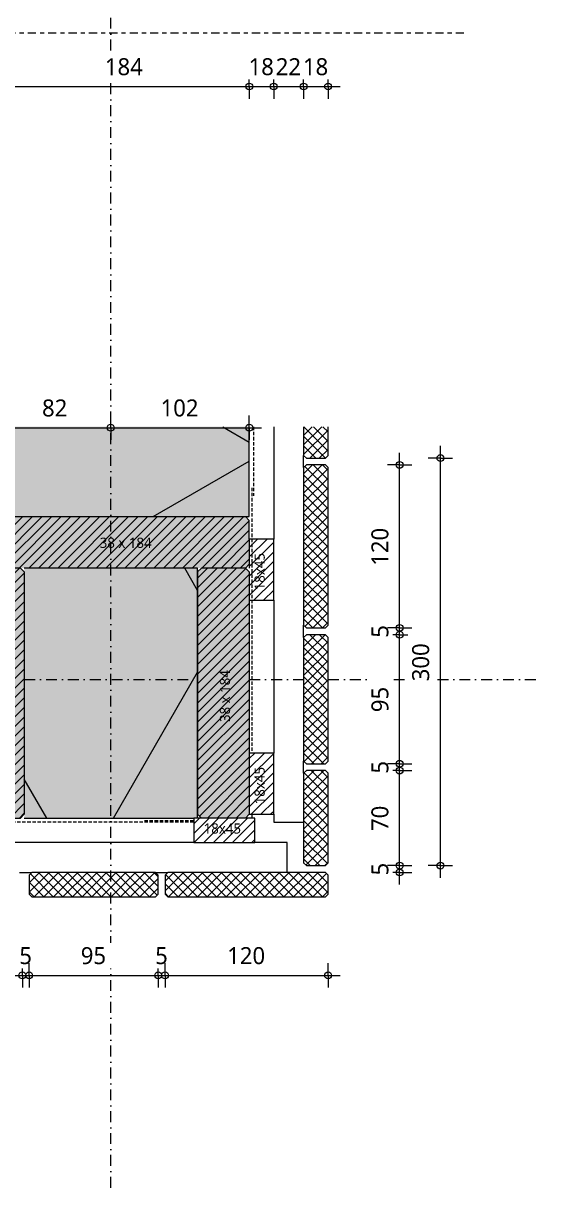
# Model space of a CAD drawing. Header units: millimetres. Extents: x 6732 to 10947, y 894 to 9086.
# Drawn here: x 8640 to 9020, y 2112 to 2969 of the extents above; entities that cross this region are included whole.
import ezdxf

# ---------------------------------------------------------------- set-up
doc = ezdxf.new("R2010")
doc.units = ezdxf.units.MM
for name, pattern in [('MV_center', [15, 6, -3, 3, -3]), ('MV_hidden', [3.75, 2.5, -1.25]), ('MV_stramien', [16, 8, -4, 0, -4])]:
    doc.linetypes.add(name, pattern=pattern)
for name, color, linetype, lineweight in [('A-ANNO-DIMS', 211, 'Continuous', 13), ('A-ANNO-DIMS-5', 211, 'Continuous', 13), ('A-ANNO-NOTE', 131, 'Continuous', 18), ('A-DETL', 90, 'Continuous', 13), ('A-DETL-GENF', 92, 'Continuous', 18), ('A-DETL-MEDM', 33, 'Continuous', 25), ('G-ANNO-TEXT', 231, 'Continuous', 13)]:
    doc.layers.add(name, color=color, linetype=linetype, lineweight=lineweight)
doc.styles.add('Segoe UI_1', font='segoeui.ttf', dxfattribs={"height": 7.5})
doc.styles.add('Segoe UI_2', font='segoeui.ttf', dxfattribs={"height": 12.5})
doc.dimstyles.new('2_5_mm_1', dxfattribs={"dimscale": 304.8, "dimtxt": 13.092049, "dimasz": 0.016404, "dimexe": 0.029528, "dimexo": 0.0625, "dimgap": 0.014764, "dimtad": 1, "dimdec": 0, "dimzin": 0, "dimdsep": 46, "dimtxsty": 'Segoe UI_2', "dimblk1": 'DOTBLANK', "dimblk2": 'DOTBLANK', "dimsah": 1, "dimcen": 0.09, "dimdle": 0.029528, "dimazin": 0, "dimtfac": 1, "dimtdec": 4, "dimtix": 1, "dimtmove": 0, "dimatfit": 3, "dimfxl": 0.029528, "dimfxlon": 1, "dimtvp": 1, "dimtfill": 1, "dimtolj": 1, "dimtzin": 0, "dimarcsym": 2})
pattern_1 = [(60, (-2126.39, 181.76), (-155.885, 90), []), (120, (-2126.39, 181.76), (-155.885, -90), [])]
pattern_2 = [(45, (0, 0), (-3.535534, 3.535534), [])]
pattern_3 = [(45, (0, 0), (-3.535534, 3.535534), []), (135, (0, 0), (-3.535534, -3.535534), [])]

# ---------------------------------------------------------------- blocks, each defined once
blk = doc.blocks.new('42 isolatie - Type 1-3776507-Details Strandbaak Patio Woning')
at = {"layer": 'A-DETL-GENF'}
h = blk.add_hatch(color=256, dxfattribs=at)
h.paths.add_polyline_path([(0.28, 184.8), (0.28, 0.8), (66.33, 0.8), (66.33, 184.8)])
h.paths.add_polyline_path([(573.21, 184.8), (573.21, 0.8), (599.4, 0.8), (599.4, 184.8)])
at = {"layer": 'A-DETL-GENF', "lineweight": 13}
h = blk.add_hatch(dxfattribs=at)
h.set_pattern_fill('FP_5', color=256, style=0, pattern_type=2)
h.set_pattern_definition(pattern_1)
h.paths.add_polyline_path([(0.28, 184.8), (0.28, 0.8), (66.33, 0.8), (66.33, 184.8)])
h.paths.add_polyline_path([(573.21, 184.8), (573.21, 0.8), (599.4, 0.8), (599.4, 184.8)])
at = {"layer": 'A-DETL-GENF'}
for p, q in [((66.33, 184.8), (0.28, 184.8)), ((0.28, 184.8), (0.28, 181.97)), ((0.28, 181.97), (0.28, 3.63)), ((599.4, 184.8), (573.21, 184.8)), ((599.4, 181.97), (599.4, 184.8)), ((599.4, 3.63), (599.4, 181.97)), ((0.28, 3.63), (0.28, 0.8)), ((0.28, 0.8), (66.33, 0.8)), ((0.28, 0.8), (66.33, 0.8)), ((573.21, 0.8), (595.9, 0.8)), ((573.21, 0.8), (595.9, 0.8)), ((599.4, 0.8), (599.4, 3.63))]:
    blk.add_line(p, q, dxfattribs=at)
blk = doc.blocks.new('00 hout_rechthoekig_sls - SLS 38x184-V29-Details Strandbaak Patio Woning')
at = {"layer": 'A-DETL-GENF'}
blk.add_hatch(color=256, dxfattribs=at).paths.add_polyline_path([(181.17, -38), (184, -35.17), (184, -2.83), (181.17, 0), (2.83, 0), (0, -2.83), (0, -35.17), (2.83, -38), (148.83, -38)])
at = {"layer": 'A-DETL-MEDM', "lineweight": 13}
h = blk.add_hatch(dxfattribs=at)
h.set_pattern_fill('FP_35', color=256, style=0, pattern_type=2)
h.set_pattern_definition([(45, (-8622.253, -2606.398), (-3.535534, 3.535534), [])])
h.paths.add_polyline_path([(181.17, -38), (184, -35.17), (184, -2.83), (181.17, 0), (2.83, 0), (0, -2.83), (0, -35.17), (2.83, -38), (148.83, -38)])
at = {"layer": 'A-DETL-MEDM', "lineweight": 18}
for p, q in [((0, -2.83), (2.83, 0)), ((2.83, 0), (0, -2.83)), ((2.83, 0), (181.17, 0)), ((181.17, 0), (184, -2.83)), ((0, -2.83), (0, -35.17)), ((181.17, 0), (184, -2.83)), ((184, -16.67), (184, -2.83)), ((2.83, -38), (0, -35.17)), ((0, -35.17), (2.83, -38)), ((184, -35.17), (181.17, -38)), ((181.17, -38), (184, -35.17))]:
    blk.add_line(p, q, dxfattribs=at)
blk = doc.blocks.new('42 isolatie - Type 1-3776508-Details Strandbaak Patio Woning')
at = {"layer": 'A-DETL-GENF'}
h = blk.add_hatch(color=256, dxfattribs=at)
h.paths.add_polyline_path([(30.28, 0.8), (45.2, 0.8), (45.2, 184.8), (30.28, 184.8), (30.28, 3.63)])
h.paths.add_polyline_path([(83.2, 0.8), (470.58, 0.8), (470.58, 184.8), (83.2, 184.8), (83.2, 3.63)])
h.paths.add_polyline_path([(508.58, 0.8), (636.2, 0.8), (636.2, 184.8), (508.58, 184.8), (508.58, 3.63)])
at = {"layer": 'A-DETL-GENF', "lineweight": 13}
h = blk.add_hatch(dxfattribs=at)
h.set_pattern_fill('FP_5', color=256, style=0, pattern_type=2)
h.set_pattern_definition(pattern_1)
h.paths.add_polyline_path([(30.28, 0.8), (45.2, 0.8), (45.2, 184.8), (30.28, 184.8), (30.28, 3.63)])
h.paths.add_polyline_path([(83.2, 0.8), (470.58, 0.8), (470.58, 184.8), (83.2, 184.8), (83.2, 3.63)])
h.paths.add_polyline_path([(508.58, 0.8), (636.2, 0.8), (636.2, 184.8), (508.58, 184.8), (508.58, 3.63)])
at = {"layer": 'A-DETL-GENF'}
for p, q in [((45.2, 184.8), (30.28, 184.8)), ((45.2, 184.8), (30.28, 184.8)), ((470.58, 184.8), (83.2, 184.8)), ((470.58, 184.8), (83.2, 184.8)), ((636.2, 184.8), (508.58, 184.8)), ((636.2, 184.8), (508.58, 184.8)), ((636.2, 181.97), (636.2, 184.8)), ((636.2, 3.63), (636.2, 181.97)), ((30.28, 0.8), (42.32, 0.8)), ((30.28, 0.8), (42.32, 0.8)), ((87.32, 0.8), (470.58, 0.8)), ((87.32, 0.8), (470.58, 0.8)), ((508.58, 0.8), (633.32, 0.8)), ((508.58, 0.8), (633.32, 0.8)), ((636.2, 0.8), (636.2, 3.63))]:
    blk.add_line(p, q, dxfattribs=at)
blk = doc.blocks.new('00 hout_rechthoekig_sls - SLS 38x184-V30-Details Strandbaak Patio Woning')
at = {"layer": 'A-DETL-GENF'}
blk.add_hatch(color=256, dxfattribs=at).paths.add_polyline_path([(184, -2.83), (181.17, 0), (2.83, 0), (0, -2.83), (0, -35.17), (2.83, -38), (181.17, -38), (184, -35.17)])
at = {"layer": 'A-DETL-MEDM', "lineweight": 13}
h = blk.add_hatch(dxfattribs=at)
h.set_pattern_fill('FP_37', color=256, style=0, pattern_type=2)
h.set_pattern_definition([(135, (2568.398, -8806.253), (-3.535534, -3.535534), [])])
h.paths.add_polyline_path([(184, -2.83), (181.17, 0), (2.83, 0), (0, -2.83), (0, -35.17), (2.83, -38), (181.17, -38), (184, -35.17)])
at = {"layer": 'A-DETL-MEDM', "lineweight": 18}
for p, q in [((0, -2.83), (2.83, 0)), ((2.83, 0), (0, -2.83)), ((2.83, 0), (136.17, 0)), ((181.17, 0), (184, -2.83)), ((0, -2.83), (0, -35.17)), ((181.17, 0), (184, -2.83)), ((2.83, -38), (0, -35.17)), ((0, -35.17), (2.83, -38)), ((2.83, -38), (181.17, -38)), ((184, -35.17), (181.17, -38)), ((181.17, -38), (184, -35.17))]:
    blk.add_line(p, q, dxfattribs=at)
blk = doc.blocks.new('00 hout_rechthoekig_sls - SLS 38x184-V33-Details Strandbaak Patio Woning')
at = {"layer": 'A-DETL-GENF'}
blk.add_hatch(color=256, dxfattribs=at).paths.add_polyline_path([(184, -2.83), (181.17, 0), (2.83, 0), (0, -2.83), (0, -35.17), (2.83, -38), (181.17, -38), (184, -35.17)])
at = {"layer": 'A-DETL-MEDM', "lineweight": 13}
h = blk.add_hatch(dxfattribs=at)
h.set_pattern_fill('FP_40', color=256, style=0, pattern_type=2)
h.set_pattern_definition([(135, (2568.398, -8640.635), (-3.535534, -3.535534), [])])
h.paths.add_polyline_path([(184, -2.83), (181.17, 0), (2.83, 0), (0, -2.83), (0, -35.17), (2.83, -38), (181.17, -38), (184, -35.17)])
at = {"layer": 'A-DETL-MEDM', "lineweight": 18}
for p, q in [((0, -2.83), (2.83, 0)), ((2.83, 0), (0, -2.83)), ((2.83, 0), (181.17, 0)), ((181.17, 0), (184, -2.83)), ((0, -2.83), (0, -35.17)), ((181.17, 0), (184, -2.83)), ((184, -35.17), (184, -2.83)), ((2.83, -38), (0, -35.17)), ((0, -35.17), (2.83, -38)), ((2.83, -38), (181.17, -38)), ((184, -35.17), (181.17, -38)), ((181.17, -38), (184, -35.17))]:
    blk.add_line(p, q, dxfattribs=at)
blk = doc.blocks.new('NLRS_00_DI_maskeer - Type 1-4234620-Details Strandbaak Patio Woning')
at = {"layer": 'A-DETL-GENF', "linetype": 'MV_center'}
blk.add_line((-100, 0), (364, 0), dxfattribs=at)
blk = doc.blocks.new('DIMBLOCK151-Details Strandbaak Patio Woning')
at = {"layer": 'A-ANNO-DIMS-5'}
for p, q in [((8622.25, 2671.76), (8622.25, 2680.76)), ((8704.25, 2671.76), (8704.25, 2680.76)), ((8613.25, 2671.76), (8704.25, 2671.76)), ((8622.25, 2671.76), (8622.25, 2662.76)), ((8704.25, 2671.76), (8704.25, 2662.76))]:
    blk.add_line(p, q, dxfattribs=at)
for centre in [(8622.25, 2671.76), (8704.25, 2671.76)]:
    blk.add_circle(centre, 2.5, dxfattribs=at)
at = {"layer": 'A-ANNO-DIMS-5', "color": 0, "insert": (8653.73, 2692.57), "char_height": 12.5, "width": 22.8516, "attachment_point": 1, "line_spacing_factor": 1.142579, "style": 'Segoe UI_2', "bg_fill": 3, "box_fill_scale": 1.25, "bg_fill_color": 9, "bg_fill_true_color": 13158600, "bg_fill_transparency": 0}
blk.add_mtext('82', dxfattribs=at)
blk = doc.blocks.new('_DotBlank')
at = {"color": 0, "linetype": 'ByBlock', "lineweight": -2}
blk.add_line((-0.5, 0), (-1, 0), dxfattribs=at)
blk.add_circle((0, 0), 0.5, dxfattribs=at)
blk = doc.blocks.new('DIMBLOCK152-Details Strandbaak Patio Woning')
at = {"layer": 'A-ANNO-DIMS-5'}
for p, q in [((8704.25, 2671.76), (8704.25, 2680.76)), ((8806.25, 2671.76), (8806.25, 2680.76)), ((8704.25, 2671.76), (8815.25, 2671.76)), ((8704.25, 2671.76), (8704.25, 2662.76)), ((8806.25, 2671.76), (8806.25, 2662.76))]:
    blk.add_line(p, q, dxfattribs=at)
for centre in [(8704.25, 2671.76), (8806.25, 2671.76)]:
    blk.add_circle(centre, 2.5, dxfattribs=at)
at = {"layer": 'A-ANNO-DIMS-5', "color": 0, "insert": (8740.97, 2692.57), "char_height": 12.5, "width": 34.2774, "attachment_point": 1, "line_spacing_factor": 1.142579, "style": 'Segoe UI_2', "bg_fill": 3, "box_fill_scale": 1.25, "bg_fill_color": 9, "bg_fill_true_color": 13158600, "bg_fill_transparency": 0}
blk.add_mtext('102', dxfattribs=at)
blk = doc.blocks.new('DIMBLOCK160-Details Strandbaak Patio Woning')
at = {"layer": 'A-ANNO-DIMS-5'}
for p, q in [((8916.92, 2349.4), (8907.92, 2349.4)), ((8916.92, 2335.4), (8916.92, 2349.4)), ((8916.92, 2349.4), (8925.92, 2349.4)), ((8916.92, 2344.4), (8907.92, 2344.4)), ((8916.92, 2344.4), (8925.92, 2344.4))]:
    blk.add_line(p, q, dxfattribs=at)
for centre in [(8916.92, 2349.4), (8916.92, 2344.4)]:
    blk.add_circle(centre, 2.5, dxfattribs=at)
at = {"layer": 'A-ANNO-DIMS-5', "color": 0, "insert": (8896.11, 2342.14), "char_height": 12.5, "width": 11.4258, "attachment_point": 1, "rotation": 90, "line_spacing_factor": 1.142579, "style": 'Segoe UI_2', "bg_fill": 3, "box_fill_scale": 1.25, "bg_fill_color": 9, "bg_fill_true_color": 13158600, "bg_fill_transparency": 0}
blk.add_mtext('5', dxfattribs=at)
blk = doc.blocks.new('DIMBLOCK161-Details Strandbaak Patio Woning')
at = {"layer": 'A-ANNO-DIMS-5'}
for p, q in [((8916.92, 2419.4), (8907.92, 2419.4)), ((8916.92, 2349.4), (8916.92, 2419.4)), ((8916.92, 2419.4), (8925.92, 2419.4)), ((8916.92, 2349.4), (8907.92, 2349.4)), ((8916.92, 2349.4), (8925.92, 2349.4))]:
    blk.add_line(p, q, dxfattribs=at)
for centre in [(8916.92, 2419.4), (8916.92, 2349.4)]:
    blk.add_circle(centre, 2.5, dxfattribs=at)
at = {"layer": 'A-ANNO-DIMS-5', "color": 0, "insert": (8896.11, 2374.88), "char_height": 12.5, "width": 22.8516, "attachment_point": 1, "rotation": 90, "line_spacing_factor": 1.142579, "style": 'Segoe UI_2', "bg_fill": 3, "box_fill_scale": 1.25, "bg_fill_color": 9, "bg_fill_true_color": 13158600, "bg_fill_transparency": 0}
blk.add_mtext('70', dxfattribs=at)
blk = doc.blocks.new('DIMBLOCK162-Details Strandbaak Patio Woning')
at = {"layer": 'A-ANNO-DIMS-5'}
for p, q in [((8916.92, 2424.4), (8907.92, 2424.4)), ((8916.92, 2419.4), (8907.92, 2419.4)), ((8916.92, 2419.4), (8916.92, 2424.4)), ((8916.92, 2424.4), (8925.92, 2424.4)), ((8916.92, 2419.4), (8925.92, 2419.4))]:
    blk.add_line(p, q, dxfattribs=at)
for centre in [(8916.92, 2424.4), (8916.92, 2419.4)]:
    blk.add_circle(centre, 2.5, dxfattribs=at)
at = {"layer": 'A-ANNO-DIMS-5', "color": 0, "insert": (8896.11, 2417.14), "char_height": 12.5, "width": 11.4258, "attachment_point": 1, "rotation": 90, "line_spacing_factor": 1.142579, "style": 'Segoe UI_2', "bg_fill": 3, "box_fill_scale": 1.25, "bg_fill_color": 9, "bg_fill_true_color": 13158600, "bg_fill_transparency": 0}
blk.add_mtext('5', dxfattribs=at)
blk = doc.blocks.new('DIMBLOCK163-Details Strandbaak Patio Woning')
at = {"layer": 'A-ANNO-DIMS-5'}
for p, q in [((8916.92, 2519.4), (8907.92, 2519.4)), ((8916.92, 2424.4), (8916.92, 2519.4)), ((8916.92, 2519.4), (8925.92, 2519.4)), ((8916.92, 2424.4), (8907.92, 2424.4)), ((8916.92, 2424.4), (8925.92, 2424.4))]:
    blk.add_line(p, q, dxfattribs=at)
for centre in [(8916.92, 2519.4), (8916.92, 2424.4)]:
    blk.add_circle(centre, 2.5, dxfattribs=at)
at = {"layer": 'A-ANNO-DIMS-5', "color": 0, "insert": (8896.11, 2462.38), "char_height": 12.5, "width": 22.8516, "attachment_point": 1, "rotation": 90, "line_spacing_factor": 1.142579, "style": 'Segoe UI_2', "bg_fill": 3, "box_fill_scale": 1.25, "bg_fill_color": 9, "bg_fill_true_color": 13158600, "bg_fill_transparency": 0}
blk.add_mtext('95', dxfattribs=at)
blk = doc.blocks.new('DIMBLOCK164-Details Strandbaak Patio Woning')
at = {"layer": 'A-ANNO-DIMS-5'}
for p, q in [((8916.92, 2524.4), (8907.92, 2524.4)), ((8916.92, 2519.4), (8916.92, 2524.4)), ((8916.92, 2524.4), (8925.92, 2524.4)), ((8916.92, 2519.4), (8907.92, 2519.4)), ((8916.92, 2519.4), (8925.92, 2519.4))]:
    blk.add_line(p, q, dxfattribs=at)
for centre in [(8916.92, 2524.4), (8916.92, 2519.4)]:
    blk.add_circle(centre, 2.5, dxfattribs=at)
at = {"layer": 'A-ANNO-DIMS-5', "color": 0, "insert": (8896.11, 2517.14), "char_height": 12.5, "width": 11.4258, "attachment_point": 1, "rotation": 90, "line_spacing_factor": 1.142579, "style": 'Segoe UI_2', "bg_fill": 3, "box_fill_scale": 1.25, "bg_fill_color": 9, "bg_fill_true_color": 13158600, "bg_fill_transparency": 0}
blk.add_mtext('5', dxfattribs=at)
blk = doc.blocks.new('DIMBLOCK165-Details Strandbaak Patio Woning')
at = {"layer": 'A-ANNO-DIMS-5'}
for p, q in [((8916.92, 2524.4), (8916.92, 2653.4)), ((8916.92, 2644.4), (8907.92, 2644.4)), ((8916.92, 2644.4), (8925.92, 2644.4)), ((8916.92, 2524.4), (8907.92, 2524.4)), ((8916.92, 2524.4), (8925.92, 2524.4))]:
    blk.add_line(p, q, dxfattribs=at)
for centre in [(8916.92, 2644.4), (8916.92, 2524.4)]:
    blk.add_circle(centre, 2.5, dxfattribs=at)
at = {"layer": 'A-ANNO-DIMS-5', "color": 0, "insert": (8896.11, 2570.12), "char_height": 12.5, "width": 34.2774, "attachment_point": 1, "rotation": 90, "line_spacing_factor": 1.142579, "style": 'Segoe UI_2', "bg_fill": 3, "box_fill_scale": 1.25, "bg_fill_color": 9, "bg_fill_true_color": 13158600, "bg_fill_transparency": 0}
blk.add_mtext('120', dxfattribs=at)
blk = doc.blocks.new('DIMBLOCK166-Details Strandbaak Patio Woning')
at = {"layer": 'A-ANNO-DIMS-5'}
for p, q in [((8569.25, 2268.61), (8569.25, 2277.61)), ((8639.25, 2268.61), (8639.25, 2277.61)), ((8560.25, 2268.61), (8639.25, 2268.61)), ((8569.25, 2268.61), (8569.25, 2259.61)), ((8639.25, 2268.61), (8639.25, 2259.61))]:
    blk.add_line(p, q, dxfattribs=at)
for centre in [(8569.25, 2268.61), (8639.25, 2268.61)]:
    blk.add_circle(centre, 2.5, dxfattribs=at)
at = {"layer": 'A-ANNO-DIMS-5', "color": 0, "insert": (8594.73, 2289.41), "char_height": 12.5, "width": 22.8516, "attachment_point": 1, "line_spacing_factor": 1.142579, "style": 'Segoe UI_2', "bg_fill": 3, "box_fill_scale": 1.25, "bg_fill_color": 9, "bg_fill_true_color": 13158600, "bg_fill_transparency": 0}
blk.add_mtext('70', dxfattribs=at)
blk = doc.blocks.new('DIMBLOCK167-Details Strandbaak Patio Woning')
at = {"layer": 'A-ANNO-DIMS-5'}
for p, q in [((8639.25, 2268.61), (8639.25, 2277.61)), ((8644.25, 2268.61), (8644.25, 2277.61)), ((8639.25, 2268.61), (8644.25, 2268.61)), ((8639.25, 2268.61), (8639.25, 2259.61)), ((8644.25, 2268.61), (8644.25, 2259.61))]:
    blk.add_line(p, q, dxfattribs=at)
for centre in [(8639.25, 2268.61), (8644.25, 2268.61)]:
    blk.add_circle(centre, 2.5, dxfattribs=at)
at = {"layer": 'A-ANNO-DIMS-5', "color": 0, "insert": (8636.99, 2289.41), "char_height": 12.5, "width": 11.4258, "attachment_point": 1, "line_spacing_factor": 1.142579, "style": 'Segoe UI_2', "bg_fill": 3, "box_fill_scale": 1.25, "bg_fill_color": 9, "bg_fill_true_color": 13158600, "bg_fill_transparency": 0}
blk.add_mtext('5', dxfattribs=at)
blk = doc.blocks.new('DIMBLOCK168-Details Strandbaak Patio Woning')
at = {"layer": 'A-ANNO-DIMS-5'}
for p, q in [((8644.25, 2268.61), (8644.25, 2277.61)), ((8739.25, 2268.61), (8739.25, 2277.61)), ((8644.25, 2268.61), (8739.25, 2268.61)), ((8644.25, 2268.61), (8644.25, 2259.61)), ((8739.25, 2268.61), (8739.25, 2259.61))]:
    blk.add_line(p, q, dxfattribs=at)
for centre in [(8644.25, 2268.61), (8739.25, 2268.61)]:
    blk.add_circle(centre, 2.5, dxfattribs=at)
at = {"layer": 'A-ANNO-DIMS-5', "color": 0, "insert": (8682.23, 2289.41), "char_height": 12.5, "width": 22.8516, "attachment_point": 1, "line_spacing_factor": 1.142579, "style": 'Segoe UI_2', "bg_fill": 3, "box_fill_scale": 1.25, "bg_fill_color": 9, "bg_fill_true_color": 13158600, "bg_fill_transparency": 0}
blk.add_mtext('95', dxfattribs=at)
blk = doc.blocks.new('DIMBLOCK169-Details Strandbaak Patio Woning')
at = {"layer": 'A-ANNO-DIMS-5'}
for p, q in [((8739.25, 2268.61), (8739.25, 2277.61)), ((8744.25, 2268.61), (8744.25, 2277.61)), ((8739.25, 2268.61), (8744.25, 2268.61)), ((8739.25, 2268.61), (8739.25, 2259.61)), ((8744.25, 2268.61), (8744.25, 2259.61))]:
    blk.add_line(p, q, dxfattribs=at)
for centre in [(8739.25, 2268.61), (8744.25, 2268.61)]:
    blk.add_circle(centre, 2.5, dxfattribs=at)
at = {"layer": 'A-ANNO-DIMS-5', "color": 0, "insert": (8736.99, 2289.41), "char_height": 12.5, "width": 11.4258, "attachment_point": 1, "line_spacing_factor": 1.142579, "style": 'Segoe UI_2', "bg_fill": 3, "box_fill_scale": 1.25, "bg_fill_color": 9, "bg_fill_true_color": 13158600, "bg_fill_transparency": 0}
blk.add_mtext('5', dxfattribs=at)
blk = doc.blocks.new('DIMBLOCK170-Details Strandbaak Patio Woning')
at = {"layer": 'A-ANNO-DIMS-5'}
for p, q in [((8744.25, 2268.61), (8744.25, 2277.61)), ((8864.25, 2268.61), (8864.25, 2277.61)), ((8744.25, 2268.61), (8873.25, 2268.61)), ((8744.25, 2268.61), (8744.25, 2259.61)), ((8864.25, 2268.61), (8864.25, 2259.61))]:
    blk.add_line(p, q, dxfattribs=at)
for centre in [(8744.25, 2268.61), (8864.25, 2268.61)]:
    blk.add_circle(centre, 2.5, dxfattribs=at)
at = {"layer": 'A-ANNO-DIMS-5', "color": 0, "insert": (8789.97, 2289.41), "char_height": 12.5, "width": 34.2774, "attachment_point": 1, "line_spacing_factor": 1.142579, "style": 'Segoe UI_2', "bg_fill": 3, "box_fill_scale": 1.25, "bg_fill_color": 9, "bg_fill_true_color": 13158600, "bg_fill_transparency": 0}
blk.add_mtext('120', dxfattribs=at)
blk = doc.blocks.new('DIMBLOCK191-Details Strandbaak Patio Woning')
at = {"layer": 'A-ANNO-DIMS-5'}
for p, q in [((8946.92, 2340.4), (8946.92, 2658.4)), ((8946.92, 2649.4), (8937.92, 2649.4)), ((8946.92, 2649.4), (8955.92, 2649.4)), ((8946.92, 2349.4), (8937.92, 2349.4)), ((8946.92, 2349.4), (8955.92, 2349.4))]:
    blk.add_line(p, q, dxfattribs=at)
for centre in [(8946.92, 2649.4), (8946.92, 2349.4)]:
    blk.add_circle(centre, 2.5, dxfattribs=at)
at = {"layer": 'A-ANNO-DIMS-5', "color": 0, "insert": (8926.11, 2485.12), "char_height": 12.5, "width": 34.2774, "attachment_point": 1, "rotation": 90, "line_spacing_factor": 1.142579, "style": 'Segoe UI_2', "bg_fill": 3, "box_fill_scale": 1.25, "bg_fill_color": 9, "bg_fill_true_color": 13158600, "bg_fill_transparency": 0}
blk.add_mtext('300', dxfattribs=at)
blk = doc.blocks.new('DIMBLOCK213-Details Strandbaak Patio Woning')
at = {"layer": 'A-ANNO-DIMS-5'}
for p, q in [((8622.25, 2922.97), (8622.25, 2931.97)), ((8806.25, 2922.97), (8806.25, 2931.97)), ((8622.25, 2922.97), (8806.25, 2922.97)), ((8622.25, 2922.97), (8622.25, 2913.97)), ((8806.25, 2922.97), (8806.25, 2913.97))]:
    blk.add_line(p, q, dxfattribs=at)
for centre in [(8622.25, 2922.97), (8806.25, 2922.97)]:
    blk.add_circle(centre, 2.5, dxfattribs=at)
at = {"layer": 'A-ANNO-DIMS-5', "color": 0, "insert": (8699.97, 2943.78), "char_height": 12.5, "width": 34.2774, "attachment_point": 1, "line_spacing_factor": 1.142579, "style": 'Segoe UI_2', "bg_fill": 3, "box_fill_scale": 1.25, "bg_fill_color": 9, "bg_fill_true_color": 13158600, "bg_fill_transparency": 0}
blk.add_mtext('184', dxfattribs=at)
blk = doc.blocks.new('DIMBLOCK214-Details Strandbaak Patio Woning')
at = {"layer": 'A-ANNO-DIMS-5'}
for p, q in [((8806.25, 2922.97), (8806.25, 2931.97)), ((8824.25, 2922.97), (8824.25, 2931.97)), ((8806.25, 2922.97), (8824.25, 2922.97)), ((8806.25, 2922.97), (8806.25, 2913.97)), ((8824.25, 2922.97), (8824.25, 2913.97))]:
    blk.add_line(p, q, dxfattribs=at)
for centre in [(8806.25, 2922.97), (8824.25, 2922.97)]:
    blk.add_circle(centre, 2.5, dxfattribs=at)
at = {"layer": 'A-ANNO-DIMS-5', "color": 0, "insert": (8805.73, 2943.78), "char_height": 12.5, "width": 22.8516, "attachment_point": 1, "line_spacing_factor": 1.142579, "style": 'Segoe UI_2', "bg_fill": 3, "box_fill_scale": 1.25, "bg_fill_color": 9, "bg_fill_true_color": 13158600, "bg_fill_transparency": 0}
blk.add_mtext('18', dxfattribs=at)
blk = doc.blocks.new('DIMBLOCK215-Details Strandbaak Patio Woning')
at = {"layer": 'A-ANNO-DIMS-5'}
for p, q in [((8824.25, 2922.97), (8824.25, 2931.97)), ((8846.25, 2922.97), (8846.25, 2931.97)), ((8824.25, 2922.97), (8846.25, 2922.97)), ((8824.25, 2922.97), (8824.25, 2913.97)), ((8846.25, 2922.97), (8846.25, 2913.97))]:
    blk.add_line(p, q, dxfattribs=at)
for centre in [(8824.25, 2922.97), (8846.25, 2922.97)]:
    blk.add_circle(centre, 2.5, dxfattribs=at)
at = {"layer": 'A-ANNO-DIMS-5', "color": 0, "insert": (8825.73, 2943.78), "char_height": 12.5, "width": 22.8516, "attachment_point": 1, "line_spacing_factor": 1.142579, "style": 'Segoe UI_2', "bg_fill": 3, "box_fill_scale": 1.25, "bg_fill_color": 9, "bg_fill_true_color": 13158600, "bg_fill_transparency": 0}
blk.add_mtext('22', dxfattribs=at)
blk = doc.blocks.new('DIMBLOCK216-Details Strandbaak Patio Woning')
at = {"layer": 'A-ANNO-DIMS-5'}
for p, q in [((8846.25, 2922.97), (8846.25, 2931.97)), ((8864.25, 2922.97), (8864.25, 2931.97)), ((8846.25, 2922.97), (8873.25, 2922.97)), ((8846.25, 2922.97), (8846.25, 2913.97)), ((8864.25, 2922.97), (8864.25, 2913.97))]:
    blk.add_line(p, q, dxfattribs=at)
for centre in [(8846.25, 2922.97), (8864.25, 2922.97)]:
    blk.add_circle(centre, 2.5, dxfattribs=at)
at = {"layer": 'A-ANNO-DIMS-5', "color": 0, "insert": (8845.73, 2943.78), "char_height": 12.5, "width": 22.8516, "attachment_point": 1, "line_spacing_factor": 1.142579, "style": 'Segoe UI_2', "bg_fill": 3, "box_fill_scale": 1.25, "bg_fill_color": 9, "bg_fill_true_color": 13158600, "bg_fill_transparency": 0}
blk.add_mtext('18', dxfattribs=at)

msp = doc.modelspace()

# ---------------------------------------------------------------- hatches: boundary and pattern name
at = {"layer": 'A-DETL-GENF', "lineweight": 13}
h = msp.add_hatch(dxfattribs=at)
h.set_pattern_fill('FP_8', color=250, style=0, pattern_type=2)
h.set_pattern_definition(pattern_3)
h.paths.add_polyline_path([(8862.25, 2649.4), (8864.25, 2651.4), (8864.25, 2672.45), (8846.25, 2672.45), (8846.25, 2651.4), (8848.25, 2649.4)])
h = msp.add_hatch(dxfattribs=at)
h.set_pattern_fill('FP_8', color=250, style=0, pattern_type=2)
h.set_pattern_definition(pattern_3)
h.paths.add_polyline_path([(8848.25, 2524.4), (8862.25, 2524.4), (8864.25, 2526.4), (8864.25, 2642.4), (8862.25, 2644.4), (8848.25, 2644.4), (8846.25, 2642.4), (8846.25, 2526.4)])
h = msp.add_hatch(dxfattribs=at)
h.set_pattern_fill('FP_17', color=250, style=0, pattern_type=2)
h.set_pattern_definition(pattern_2)
h.paths.add_polyline_path([(8806.25, 2544.73), (8824.25, 2544.73), (8824.25, 2589.73), (8806.25, 2589.73), (8806.25, 2565.57)])
h = msp.add_hatch(dxfattribs=at)
h.set_pattern_fill('FP_8', color=250, style=0, pattern_type=2)
h.set_pattern_definition(pattern_3)
h.paths.add_polyline_path([(8848.25, 2424.4), (8862.25, 2424.4), (8864.25, 2426.4), (8864.25, 2517.4), (8862.25, 2519.4), (8848.25, 2519.4), (8846.25, 2517.4), (8846.25, 2426.4)])
h = msp.add_hatch(dxfattribs=at)
h.set_pattern_fill('FP_17', color=250, style=0, pattern_type=2)
h.set_pattern_definition(pattern_2)
h.paths.add_polyline_path([(8824.25, 2387.23), (8824.25, 2432.23), (8806.25, 2432.23), (8806.25, 2387.23)])
h = msp.add_hatch(dxfattribs=at)
h.set_pattern_fill('FP_8', color=250, style=0, pattern_type=2)
h.set_pattern_definition(pattern_3)
h.paths.add_polyline_path([(8848.25, 2349.4), (8862.25, 2349.4), (8864.25, 2351.4), (8864.25, 2417.4), (8862.25, 2419.4), (8848.25, 2419.4), (8846.25, 2417.4), (8846.25, 2351.4)])
h = msp.add_hatch(dxfattribs=at)
h.set_pattern_fill('FP_17', color=250, style=0, pattern_type=2)
h.set_pattern_definition(pattern_2)
h.paths.add_polyline_path([(8810.37, 2366.4), (8810.37, 2384.4), (8765.37, 2384.4), (8765.37, 2366.4)])
h = msp.add_hatch(dxfattribs=at)
h.set_pattern_fill('FP_8', color=250, style=0, pattern_type=2)
h.set_pattern_definition(pattern_3)
h.paths.add_polyline_path([(8737.25, 2326.4), (8739.25, 2328.4), (8739.25, 2342.4), (8737.25, 2344.4), (8646.25, 2344.4), (8644.25, 2342.4), (8644.25, 2328.4), (8646.25, 2326.4)])
h = msp.add_hatch(dxfattribs=at)
h.set_pattern_fill('FP_8', color=250, style=0, pattern_type=2)
h.set_pattern_definition(pattern_3)
h.paths.add_polyline_path([(8746.25, 2326.4), (8862.25, 2326.4), (8864.25, 2328.4), (8864.25, 2342.4), (8862.25, 2344.4), (8746.25, 2344.4), (8744.25, 2342.4), (8744.25, 2328.4)])

# ---------------------------------------------------------------- linework, layer by layer
at = {"layer": 'A-DETL', "linetype": 'MV_stramien', "lineweight": 18}
for p, q in [((8704.25, 2112.3), (8704.25, 3240.18)), ((8640.64, 2486.4), (8768.25, 2486.4)), ((8806.25, 2486.4), (8846.25, 2486.4)), ((8864.25, 2486.4), (9019.99, 2486.4))]:
    msp.add_line(p, q, dxfattribs=at)
at = {"layer": 'A-DETL', "linetype": 'MV_hidden', "lineweight": 18}
for p, q in [((8809.25, 2672.45), (8809.25, 2621.72)), ((8808.25, 2627.55), (8808.25, 2432.23)), ((8808.25, 2387.23), (8808.25, 2384.4)), ((8765.37, 2381.4), (8219.37, 2381.4)), ((8765.37, 2382.4), (8728.25, 2382.4))]:
    msp.add_line(p, q, dxfattribs=at)
at = {"layer": 'A-DETL', "lineweight": 18}
for p, q in [((8824.25, 2672.45), (8824.25, 2589.73)), ((8846.25, 2672.45), (8846.25, 2651.4)), ((8864.25, 2651.4), (8864.25, 2672.45)), ((8846.25, 2642.4), (8846.25, 2651.4)), ((8846.25, 2651.4), (8848.25, 2649.4)), ((8848.25, 2649.4), (8862.25, 2649.4)), ((8862.25, 2649.4), (8864.25, 2651.4)), ((8848.25, 2644.4), (8846.25, 2642.4)), ((8846.25, 2642.4), (8846.25, 2526.4)), ((8862.25, 2644.4), (8848.25, 2644.4)), ((8864.25, 2642.4), (8862.25, 2644.4)), ((8864.25, 2526.4), (8864.25, 2642.4)), ((8824.25, 2544.73), (8824.25, 2432.23)), ((8846.25, 2517.4), (8846.25, 2526.4)), ((8846.25, 2526.4), (8848.25, 2524.4)), ((8848.25, 2524.4), (8862.25, 2524.4)), ((8862.25, 2524.4), (8864.25, 2526.4)), ((8848.25, 2519.4), (8846.25, 2517.4)), ((8846.25, 2517.4), (8846.25, 2426.4)), ((8862.25, 2519.4), (8848.25, 2519.4)), ((8864.25, 2517.4), (8862.25, 2519.4)), ((8864.25, 2426.4), (8864.25, 2517.4)), ((8846.25, 2417.4), (8846.25, 2426.4)), ((8846.25, 2426.4), (8848.25, 2424.4)), ((8862.25, 2424.4), (8864.25, 2426.4)), ((8848.25, 2419.4), (8846.25, 2417.4)), ((8846.25, 2417.4), (8846.25, 2351.4)), ((8848.25, 2424.4), (8862.25, 2424.4)), ((8862.25, 2419.4), (8848.25, 2419.4)), ((8864.25, 2417.4), (8862.25, 2419.4)), ((8864.25, 2351.4), (8864.25, 2417.4)), ((8824.25, 2387.23), (8824.25, 2381.4)), ((8824.25, 2381.4), (8846.25, 2381.4)), ((8765.37, 2366.4), (8219.37, 2366.4)), ((8834.25, 2366.4), (8810.37, 2366.4)), ((8834.25, 2344.4), (8834.25, 2366.4)), ((8846.25, 2351.4), (8848.25, 2349.4)), ((8848.25, 2349.4), (8862.25, 2349.4)), ((8862.25, 2349.4), (8864.25, 2351.4)), ((8637.25, 2344.4), (8646.25, 2344.4)), ((8646.25, 2344.4), (8644.25, 2342.4)), ((8644.25, 2342.4), (8644.25, 2328.4)), ((8737.25, 2344.4), (8646.25, 2344.4)), ((8737.25, 2344.4), (8746.25, 2344.4)), ((8739.25, 2342.4), (8737.25, 2344.4)), ((8739.25, 2328.4), (8739.25, 2342.4)), ((8746.25, 2344.4), (8744.25, 2342.4)), ((8744.25, 2342.4), (8744.25, 2328.4)), ((8862.25, 2344.4), (8746.25, 2344.4)), ((8864.25, 2342.4), (8862.25, 2344.4)), ((8864.25, 2328.4), (8864.25, 2342.4)), ((8644.25, 2328.4), (8646.25, 2326.4)), ((8646.25, 2326.4), (8737.25, 2326.4)), ((8737.25, 2326.4), (8739.25, 2328.4)), ((8744.25, 2328.4), (8746.25, 2326.4)), ((8746.25, 2326.4), (8862.25, 2326.4)), ((8862.25, 2326.4), (8864.25, 2328.4))]:
    msp.add_line(p, q, dxfattribs=at)
at = {"layer": 'A-DETL'}
for p, q in [((8806.25, 2589.73), (8806.25, 2568.4)), ((8824.25, 2589.73), (8806.25, 2589.73)), ((8824.25, 2544.73), (8824.25, 2589.73)), ((8806.25, 2544.73), (8824.25, 2544.73)), ((8806.25, 2432.23), (8806.25, 2387.23)), ((8824.25, 2432.23), (8806.25, 2432.23)), ((8824.25, 2387.23), (8824.25, 2432.23)), ((8810.37, 2384.4), (8765.37, 2384.4)), ((8765.37, 2384.4), (8765.37, 2366.4)), ((8806.25, 2387.23), (8824.25, 2387.23)), ((8810.37, 2366.4), (8810.37, 2384.4)), ((8765.37, 2366.4), (8810.37, 2366.4))]:
    msp.add_line(p, q, dxfattribs=at)

# ---------------------------------------------------------------- block references
at = {"layer": 'A-DETL-GENF', "rotation": 90.0000000000004}
msp.add_blockref('42 isolatie - Type 1-3776507-Details Strandbaak Patio Woning', (8807.05, 2606.12), dxfattribs=at)
at = {"layer": 'A-DETL-GENF', "linetype": 'MV_center', "rotation": 180}
msp.add_blockref('NLRS_00_DI_maskeer - Type 1-4234620-Details Strandbaak Patio Woning', (8864.25, 2962.14), dxfattribs=at)
at = {"layer": 'A-DETL-GENF'}
msp.add_blockref('42 isolatie - Type 1-3776508-Details Strandbaak Patio Woning', (8132.05, 2383.6), dxfattribs=at)
at = {"layer": 'A-DETL-MEDM', "lineweight": 18}
msp.add_blockref('00 hout_rechthoekig_sls - SLS 38x184-V29-Details Strandbaak Patio Woning', (8622.25, 2606.4), dxfattribs=at)
at = {"layer": 'A-DETL-MEDM', "lineweight": 18, "rotation": 269.9999999999995}
for name, p in [('00 hout_rechthoekig_sls - SLS 38x184-V33-Details Strandbaak Patio Woning', (8640.64, 2568.4)), ('00 hout_rechthoekig_sls - SLS 38x184-V30-Details Strandbaak Patio Woning', (8806.25, 2568.4))]:
    msp.add_blockref(name, p, dxfattribs=at)

# ---------------------------------------------------------------- texts
at = {"layer": 'A-ANNO-NOTE', "lineweight": 13, "insert": (8696.19, 2590.84), "char_height": 7.5, "width": 47.2996, "attachment_point": 1, "style": 'Segoe UI_1'}
msp.add_mtext('38 x 184', dxfattribs=at)
at = {"layer": 'A-ANNO-NOTE', "lineweight": 13, "insert": (8784.61, 2455.11), "char_height": 7.5, "width": 47.2996, "attachment_point": 1, "rotation": 90, "style": 'Segoe UI_1'}
msp.add_mtext('38 x 184', dxfattribs=at)
at = {"layer": 'G-ANNO-TEXT', "color": 8, "char_height": 7.5, "width": 33.27, "attachment_point": 1, "rotation": 90, "style": 'Segoe UI_1'}
for insert in [(8810.14, 2552.02), (8810.14, 2394.52)]:
    msp.add_mtext('18x45', dxfattribs=dict(at, insert=insert))
at = {"layer": 'G-ANNO-TEXT', "color": 8, "insert": (8772.66, 2380.51), "char_height": 7.5, "width": 33.27, "attachment_point": 1, "style": 'Segoe UI_1'}
msp.add_mtext('18x45', dxfattribs=at)

# ---------------------------------------------------------------- dimensions: what is measured, and where the dimension line sits
at = {"layer": 'A-ANNO-DIMS'}
dim = msp.add_linear_dim(base=(8916.92, 2349.4), p1=(8907.92, 2344.4), p2=(8907.92, 2349.4), angle=90, dimstyle='2_5_mm_1', override={"dimpost": '<>', "dimfxl": 5}, dxfattribs=at)
dim.commit()
dim.dimension.update_dxf_attribs({"geometry": 'DIMBLOCK160-Details Strandbaak Patio Woning', "text_midpoint": (8906.06, 2346.9)})
dim = msp.add_linear_dim(base=(8639.25, 2268.61), p1=(8569.25, 2277.61), p2=(8639.25, 2277.61), dimstyle='2_5_mm_1', override={"dimpost": '<>', "dimfxl": 70}, dxfattribs=at)
dim.commit()
dim.dimension.update_dxf_attribs({"geometry": 'DIMBLOCK166-Details Strandbaak Patio Woning', "text_midpoint": (8604.25, 2279.57)})

# ---------------------------------------------------------------- next in the draw order: dimensions: what is measured, and where the dimension line sits
for base, p1, p2, override, picture, middle in [((8806.25, 2922.97), (8622.25, 2931.97), (8806.25, 2931.97), {"dimpost": '<>', "dimfxl": 184}, 'DIMBLOCK213-Details Strandbaak Patio Woning', (8714.25, 2933.96)), ((8704.25, 2671.76), (8622.25, 2680.76), (8704.25, 2680.76), {"dimpost": '<>', "dimfxl": 82}, 'DIMBLOCK151-Details Strandbaak Patio Woning', (8663.25, 2682.71)), ((8644.25, 2268.61), (8639.25, 2277.61), (8644.25, 2277.61), {"dimpost": '<>', "dimfxl": 5}, 'DIMBLOCK167-Details Strandbaak Patio Woning', (8641.75, 2279.46))]:
    dim = msp.add_linear_dim(base=base, p1=p1, p2=p2, dimstyle='2_5_mm_1', override=override, dxfattribs=at)
    dim.commit()
    dim.dimension.update_dxf_attribs({"geometry": picture, "text_midpoint": middle})
dim = msp.add_linear_dim(base=(8916.92, 2419.4), p1=(8907.92, 2349.4), p2=(8907.92, 2419.4), angle=90, dimstyle='2_5_mm_1', override={"dimpost": '<>', "dimfxl": 70}, dxfattribs=at)
dim.commit()
dim.dimension.update_dxf_attribs({"geometry": 'DIMBLOCK161-Details Strandbaak Patio Woning', "text_midpoint": (8905.95, 2384.4)})

# ---------------------------------------------------------------- next in the draw order: dimensions: what is measured, and where the dimension line sits
for base, p1, p2, override, picture, middle in [((8824.25, 2922.97), (8806.25, 2931.97), (8824.25, 2931.97), {"dimpost": '<>', "dimfxl": 18}, 'DIMBLOCK214-Details Strandbaak Patio Woning', (8815.25, 2933.96)), ((8806.25, 2671.76), (8704.25, 2680.76), (8806.25, 2680.76), {"dimpost": '<>', "dimfxl": 102}, 'DIMBLOCK152-Details Strandbaak Patio Woning', (8755.25, 2682.76)), ((8739.25, 2268.61), (8644.25, 2277.61), (8739.25, 2277.61), {"dimpost": '<>', "dimfxl": 95}, 'DIMBLOCK168-Details Strandbaak Patio Woning', (8691.75, 2279.57))]:
    dim = msp.add_linear_dim(base=base, p1=p1, p2=p2, dimstyle='2_5_mm_1', override=override, dxfattribs=at)
    dim.commit()
    dim.dimension.update_dxf_attribs({"geometry": picture, "text_midpoint": middle})
dim = msp.add_linear_dim(base=(8916.92, 2424.4), p1=(8907.92, 2419.4), p2=(8907.92, 2424.4), angle=90, dimstyle='2_5_mm_1', override={"dimpost": '<>', "dimfxl": 5}, dxfattribs=at)
dim.commit()
dim.dimension.update_dxf_attribs({"geometry": 'DIMBLOCK162-Details Strandbaak Patio Woning', "text_midpoint": (8906.06, 2421.9)})

# ---------------------------------------------------------------- next in the draw order: dimensions: what is measured, and where the dimension line sits
for base, p1, p2, override, picture, middle in [((8846.25, 2922.97), (8824.25, 2931.97), (8846.25, 2931.97), {"dimpost": '<>', "dimfxl": 22}, 'DIMBLOCK215-Details Strandbaak Patio Woning', (8835.25, 2933.82)), ((8744.25, 2268.61), (8739.25, 2277.61), (8744.25, 2277.61), {"dimpost": '<>', "dimfxl": 5}, 'DIMBLOCK169-Details Strandbaak Patio Woning', (8741.75, 2279.46))]:
    dim = msp.add_linear_dim(base=base, p1=p1, p2=p2, dimstyle='2_5_mm_1', override=override, dxfattribs=at)
    dim.commit()
    dim.dimension.update_dxf_attribs({"geometry": picture, "text_midpoint": middle})
dim = msp.add_linear_dim(base=(8916.92, 2519.4), p1=(8907.92, 2424.4), p2=(8907.92, 2519.4), angle=90, dimstyle='2_5_mm_1', override={"dimpost": '<>', "dimfxl": 95}, dxfattribs=at)
dim.commit()
dim.dimension.update_dxf_attribs({"geometry": 'DIMBLOCK163-Details Strandbaak Patio Woning', "text_midpoint": (8905.95, 2471.9)})

# ---------------------------------------------------------------- next in the draw order: dimensions: what is measured, and where the dimension line sits
for base, p1, p2, override, picture, middle in [((8864.25, 2922.97), (8846.25, 2931.97), (8864.25, 2931.97), {"dimpost": '<>', "dimfxl": 18}, 'DIMBLOCK216-Details Strandbaak Patio Woning', (8855.25, 2933.96)), ((8864.25, 2268.61), (8744.25, 2277.61), (8864.25, 2277.61), {"dimpost": '<>', "dimfxl": 120}, 'DIMBLOCK170-Details Strandbaak Patio Woning', (8804.25, 2279.6))]:
    dim = msp.add_linear_dim(base=base, p1=p1, p2=p2, dimstyle='2_5_mm_1', override=override, dxfattribs=at)
    dim.commit()
    dim.dimension.update_dxf_attribs({"geometry": picture, "text_midpoint": middle})
dim = msp.add_linear_dim(base=(8916.92, 2524.4), p1=(8907.92, 2519.4), p2=(8907.92, 2524.4), angle=90, dimstyle='2_5_mm_1', override={"dimpost": '<>', "dimfxl": 5}, dxfattribs=at)
dim.commit()
dim.dimension.update_dxf_attribs({"geometry": 'DIMBLOCK164-Details Strandbaak Patio Woning', "text_midpoint": (8906.06, 2521.9)})

# ---------------------------------------------------------------- next in the draw order: dimensions: what is measured, and where the dimension line sits
dim = msp.add_linear_dim(base=(8916.92, 2644.4), p1=(8907.92, 2524.4), p2=(8907.92, 2644.4), angle=90, dimstyle='2_5_mm_1', override={"dimpost": '<>', "dimfxl": 120}, dxfattribs=at)
dim.commit()
dim.dimension.update_dxf_attribs({"geometry": 'DIMBLOCK165-Details Strandbaak Patio Woning', "text_midpoint": (8905.92, 2584.4)})

# ---------------------------------------------------------------- next in the draw order: dimensions: what is measured, and where the dimension line sits
dim = msp.add_linear_dim(base=(8946.92, 2649.4), p1=(8937.92, 2349.4), p2=(8937.92, 2649.4), angle=90, dimstyle='2_5_mm_1', override={"dimpost": '<>', "dimfxl": 300}, dxfattribs=at)
dim.commit()
dim.dimension.update_dxf_attribs({"geometry": 'DIMBLOCK191-Details Strandbaak Patio Woning', "text_midpoint": (8935.95, 2499.4)})

doc.saveas('drawing.dxf')
